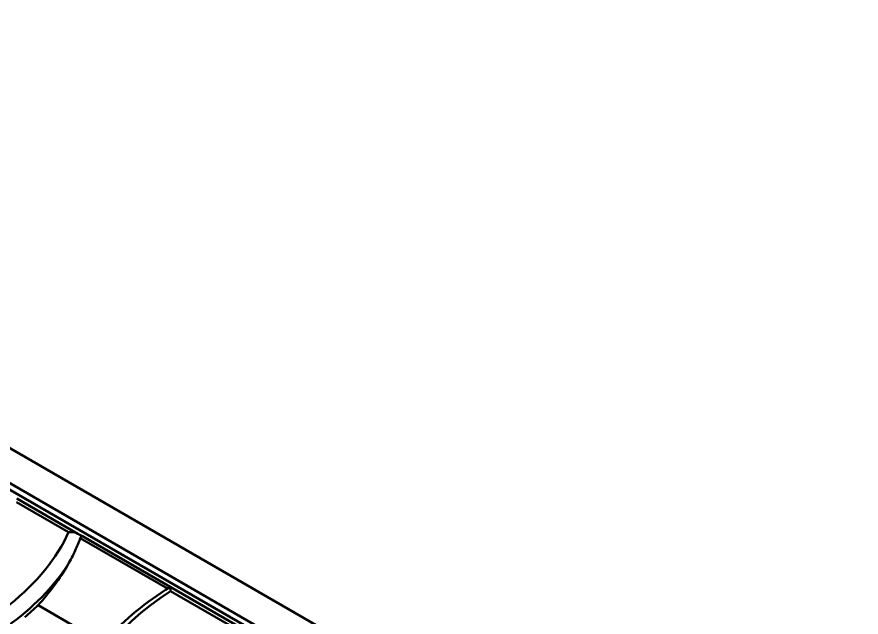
# Model space of a CAD drawing. Header units: millimetres. Extents: x 0 to 2774, y -40 to 1485.
# Drawn here: x 235.9 to 289.7, y 428.2 to 466.4 of the extents above; entities that cross this region are included whole.
import ezdxf

# ---------------------------------------------------------------- set-up
doc = ezdxf.new("R2010")
doc.units = ezdxf.units.MM
doc.header["$LTSCALE"] = 2.5
doc.layers.add('Sichtbar (ISO)', color=7, linetype='Continuous', lineweight=50)
doc.layers.add('Sichtbar schmal (ISO)', color=7, linetype='Continuous', lineweight=50)

msp = doc.modelspace()

# ---------------------------------------------------------------- linework, layer by layer
at = {"layer": 'Sichtbar (ISO)'}
for p, q in [((364.597, 364.38), (187.82, 466.442)), ((239.803, 433.479), (235.917, 435.723)), ((240.096, 433.31), (239.803, 433.479)), ((240.096, 433.31), (245.694, 430.078)), ((250.643, 427.221), (245.694, 430.078)), ((245.694, 430.078), (245.694, 430.078)), ((241.441, 426.503), (237.264, 428.914))]:
    msp.add_line(p, q, dxfattribs=at)
for centre, major_axis, ratio, start_param, end_param in [((215.771, 435.82), (-24.905, -1.753), 0.618802, 2.566876, 2.746118), ((215.886, 436.271), (-24.887, 0), 0.57735, 2.541414, 2.604055)]:
    msp.add_ellipse(centre, major_axis=major_axis, ratio=ratio, start_param=start_param, end_param=end_param, dxfattribs=at)
for points, knots in [([(239.803, 433.479), (239.725, 433.525), (239.633, 433.554), (239.434, 433.584), (239.326, 433.583), (239.217, 433.566), (239.216, 433.566), (239.215, 433.566)], [-0.1321271, -0.1321271, -0.1321271, -0.1321271, -0.0672617, -0.0672617, 0, 0, 0.0006277, 0.0006277, 0.0006277, 0.0006277]), ([(239.959, 433.188), (239.97, 433.219), (239.983, 433.245), (240.015, 433.291), (240.035, 433.307), (240.069, 433.319), (240.084, 433.317), (240.096, 433.31)], [-0.10637182, -0.10637182, -0.10637182, -0.10637182, -0.07668037, -0.07668037, -0.04008364, -0.04008364, -0.01125621, -0.01125621, -0.01125621, -0.01125621]), ([(239.171, 431.501), (239.341, 431.796), (239.499, 432.101), (239.759, 432.667), (239.865, 432.926), (239.959, 433.188)], [0.1874058, 0.1874058, 0.1874058, 0.1874058, 0.475702, 0.475702, 0.7125474, 0.7125474, 0.7125474, 0.7125474]), ([(245.694, 430.078), (244.91, 429.594), (244.181, 429.077), (242.847, 427.985), (242.242, 427.409), (241.17, 426.208), (240.702, 425.582), (239.915, 424.29), (239.597, 423.624), (239.119, 422.264), (238.961, 421.57), (238.886, 420.872)], [3.175008, 3.175008, 3.175008, 3.175008, 3.3130239, 3.3130239, 3.4510398, 3.4510398, 3.5890557, 3.5890557, 3.7270716, 3.7270716, 3.8650875, 3.8650875, 3.8650875, 3.8650875]), ([(245.711, 429.815), (245.711, 429.815), (245.711, 429.816), (245.707, 429.898), (245.704, 429.965), (245.698, 430.052), (245.696, 430.077), (245.694, 430.078)], [-0.1609137, -0.1609137, -0.1609137, -0.1609137, -0.1603329, -0.1603329, -0.0756212, -0.0756212, 0, 0, 0, 0])]:
    msp.add_open_spline(points, degree=3, knots=knots, dxfattribs=at)
at = {"layer": 'Sichtbar schmal (ISO)'}
for p, q in [((362.652, 363.258), (185.875, 465.32)), ((223.829, 442.999), (267.984, 417.506)), ((235.892, 435.484), (239.215, 433.566)), ((239.959, 433.188), (245.527, 429.974)), ((245.711, 429.815), (250.021, 427.326))]:
    msp.add_line(p, q, dxfattribs=at)
for centre, major_axis, start_param, end_param in [((215.886, 437.088), (24.113, 0), 5.2921, 6.027387), ((215.886, 436.529), (24.86, 0), 5.2921, 5.925283), ((263.698, 420.543), (-24.113, 0), 5.554351, 6.227073)]:
    msp.add_ellipse(centre, major_axis=major_axis, ratio=0.57735, start_param=start_param, end_param=end_param, dxfattribs=at)

doc.saveas('drawing.dxf')
